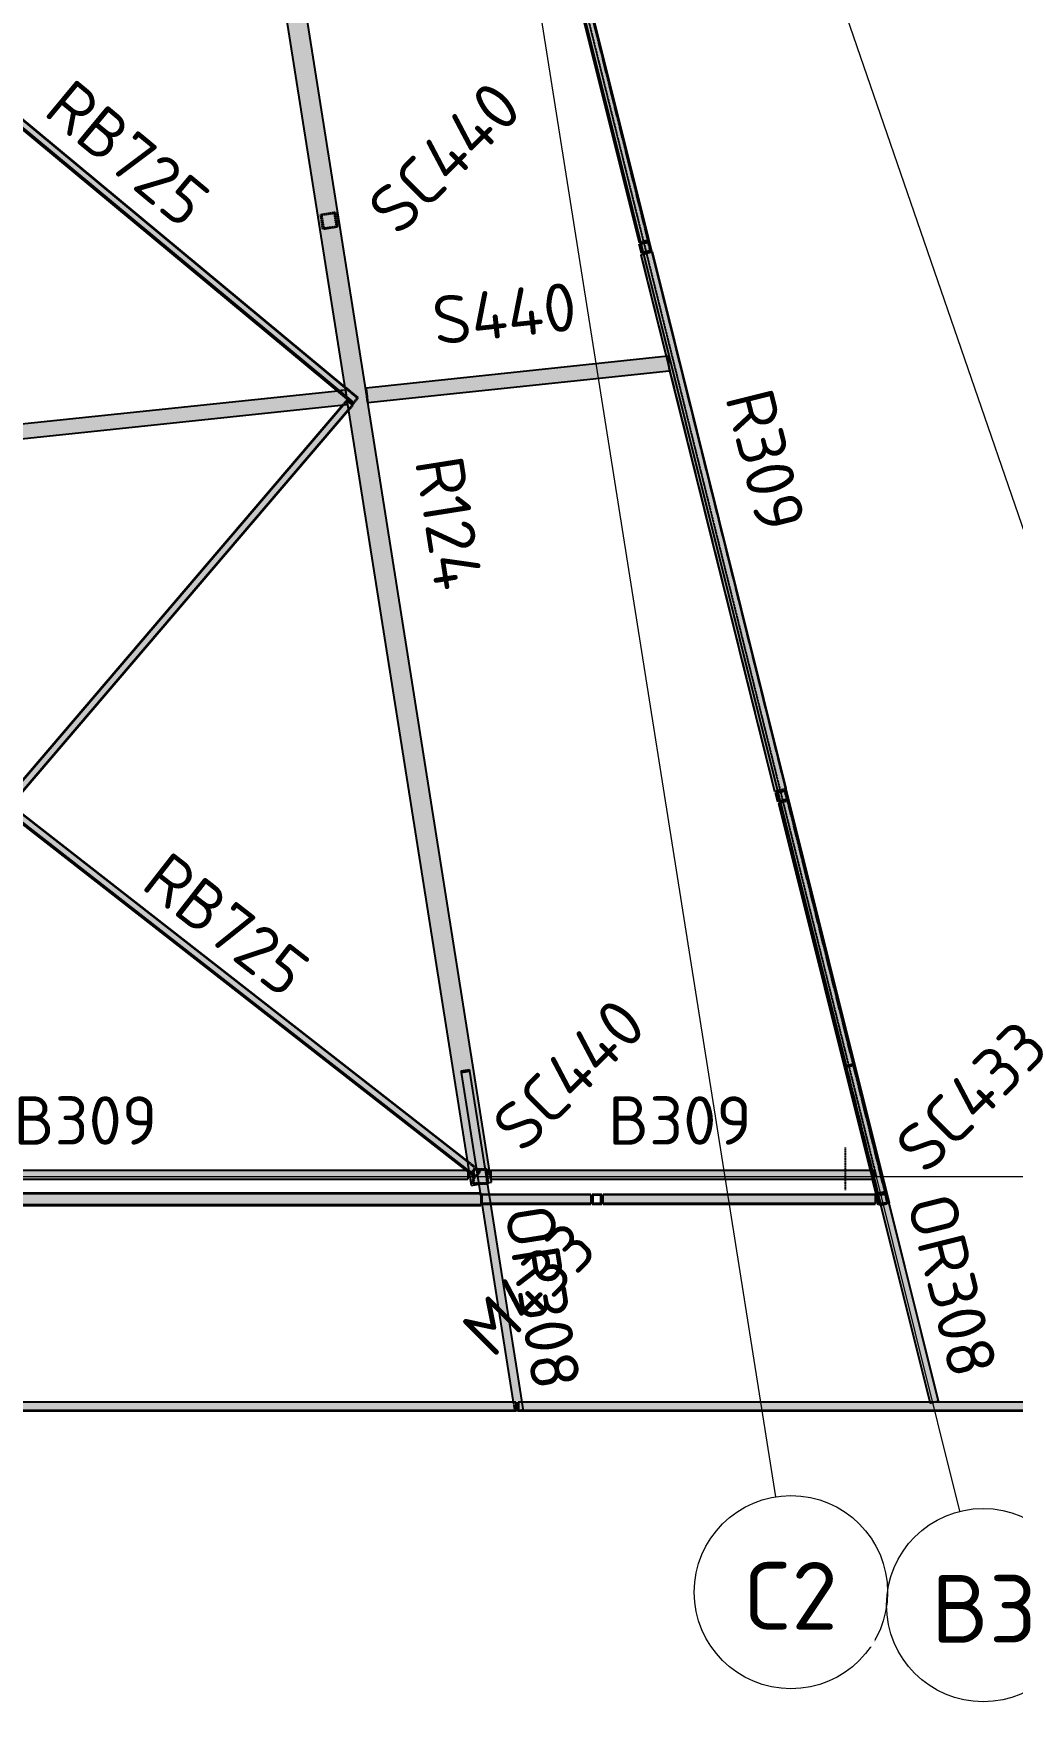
# Model space of a CAD drawing. Header units: millimetres. Extents: x 665 to 191693, y 5858 to 4040956.
# Drawn here: x 171119 to 181242, y 3964201 to 3981670 of the extents above; entities that cross this region are included whole.
import ezdxf

# ---------------------------------------------------------------- set-up
doc = ezdxf.new("R2010")
doc.units = ezdxf.units.MM
for name, pattern in [('Dash', [7, 5, -2]), ('Hidden', [4, 3, -1]), ('Hidden Half', [3, 2, -1])]:
    doc.linetypes.add(name, pattern=pattern)
for name, color, linetype, lineweight in [('A-010-M_LINE', 90, 'Continuous', 13), ('A-270-M_ROOF', 132, 'Continuous', 13), ('S-280-A_COLUMN', 171, 'Continuous', 18), ('S-280-A_STRUCT_FRAME', 2, 'Continuous', 18), ('S-280-M_COLUMN', 52, 'Continuous', 13), ('S-280-M_STRUCT_FRAME', 12, 'Continuous', 13), ('S-280-MH_COLUMN', 52, 'Hidden Half', 13), ('Z-030-M_GRID', 191, 'Continuous', 13), ('Z-033_T_GRIDREF', 31, 'Continuous', 13)]:
    doc.layers.add(name, color=color, linetype=linetype, lineweight=lineweight)
doc.styles.add('ISOCPEUR_2', font='isocpeur.ttf', dxfattribs={"height": 700})
doc.styles.add('ISOCPEUR_3', font='isocpeur.ttf', dxfattribs={"height": 500})

# ---------------------------------------------------------------- blocks, each defined once
blk = doc.blocks.new('25021-APA-ZZ-ZZ-M3-AR-000001_V3_rvt-2-S6_001 - LOWER ROOF FRAMING - PART 2')
at = {"layer": 'A-270-M_ROOF', "color": 253, "lineweight": 5}
for p, q in [((-2298263, 3967434), (-2308543, 3997286)), ((-2395614, 3967434), (-2298263, 3967434))]:
    blk.add_line(p, q, dxfattribs=at)
blk = doc.blocks.new('NRP_Framing-Steel-SHS - WH433 - 100x100x5_0SHS-4144558-S6_001 - LOWER ROOF FRAMING - PART 2')
at = {"layer": 'S-280-M_STRUCT_FRAME', "linetype": 'Dash', "lineweight": 25}
blk.add_hatch(color=256, dxfattribs=at).paths.add_polyline_path([(1404, -50), (1404, 50), (-1411, 50), (-1411, -50), (1191, -50)])
at = {"layer": 'S-280-M_STRUCT_FRAME', "lineweight": 25}
for p, q in [((-1411, -50), (-1411, 50)), ((1404, 50), (-1411, 50)), ((1404, 50), (1404, -50)), ((-1411, -50), (1404, -50))]:
    blk.add_line(p, q, dxfattribs=at)
at = {"layer": 'S-280-M_STRUCT_FRAME', "linetype": 'Dash', "lineweight": 25}
for p, q in [((1404, 45), (-1411, 45)), ((1404, -45), (-1411, -45))]:
    blk.add_line(p, q, dxfattribs=at)
blk = doc.blocks.new('NRP_Framing-Steel-PFC - OR308 - 250PFC-4146211-S6_001 - LOWER ROOF FRAMING - PART 2')
at = {"layer": 'S-280-M_STRUCT_FRAME', "linetype": 'Dash', "lineweight": 25}
for points in [[(-2303233, 3970980), (-2303226, 3970982), (-2303226, 3970994), (-2303235, 3970992)], [(-2302368, 3967514), (-2302313, 3967514), (-2302278, 3967523), (-2303146, 3971001), (-2303233, 3970980), (-2302403, 3967652)], [(-2302281, 3967534), (-2302280, 3967535), (-2303148, 3971013), (-2303227, 3970992), (-2303225, 3970982), (-2303146, 3971001), (-2302357, 3967842)], [(-2303226, 3970982), (-2303225, 3970982), (-2303227, 3970992)], [(-2302278, 3967523), (-2302278, 3967523), (-2303146, 3971002), (-2303146, 3971001)], [(-2302280, 3967535), (-2302280, 3967535), (-2303145, 3971001)]]:
    blk.add_hatch(color=256, dxfattribs=at).paths.add_polyline_path(points)
at = {"layer": 'S-280-M_STRUCT_FRAME', "lineweight": 25}
for p, q in [((-2303233, 3970993), (-2303235, 3970992)), ((-2303235, 3970992), (-2303233, 3970980)), ((-2303233, 3970980), (-2303146, 3971001)), ((-2303233, 3970980), (-2302368, 3967514)), ((-2303227, 3970993), (-2303148, 3971013)), ((-2303226, 3970982), (-2303227, 3970993)), ((-2303225, 3970982), (-2303227, 3970993)), ((-2303146, 3971002), (-2303226, 3970982)), ((-2303148, 3971014), (-2303209, 3970999)), ((-2303148, 3971013), (-2303148, 3971014)), ((-2302280, 3967535), (-2303148, 3971014)), ((-2302280, 3967535), (-2303148, 3971013)), ((-2303146, 3971001), (-2303146, 3971002)), ((-2302278, 3967523), (-2303146, 3971002)), ((-2302278, 3967523), (-2303146, 3971001)), ((-2302280, 3967535), (-2302280, 3967535)), ((-2302278, 3967523), (-2302313, 3967514)), ((-2302278, 3967523), (-2302278, 3967523))]:
    blk.add_line(p, q, dxfattribs=at)
at = {"layer": 'S-280-M_STRUCT_FRAME', "linetype": 'Dash', "lineweight": 25}
for p, q in [((-2303209, 3970999), (-2303233, 3970993)), ((-2302368, 3967514), (-2302365, 3967501)), ((-2302313, 3967514), (-2302365, 3967501))]:
    blk.add_line(p, q, dxfattribs=at)
blk = doc.blocks.new('NRP_Framing-Steel-PFC - B309 - 300PFC-3900465-S6_001 - LOWER ROOF FRAMING - PART 2')
at = {"layer": 'S-280-M_STRUCT_FRAME', "linetype": 'Dash', "lineweight": 25}
for points in [[(-2315013, 3969820), (-2315008, 3969820), (-2315008, 3969828), (-2315013, 3969828), (-2315013, 3969910)], [(-2315008, 3969910), (-2315013, 3969910), (-2315013, 3969828), (-2315008, 3969828)], [(-2307217, 3969820), (-2307146, 3969820), (-2307146, 3969910), (-2315008, 3969910), (-2315008, 3969820), (-2309654, 3969820)]]:
    blk.add_hatch(color=256, dxfattribs=at).paths.add_polyline_path(points)
at = {"layer": 'S-280-M_STRUCT_FRAME', "lineweight": 25}
for p, q in [((-2315013, 3969828), (-2315013, 3969910)), ((-2315013, 3969910), (-2315013, 3969910)), ((-2315013, 3969910), (-2315013, 3969820)), ((-2315008, 3969910), (-2315013, 3969910)), ((-2315008, 3969828), (-2315013, 3969828)), ((-2315013, 3969820), (-2315008, 3969820)), ((-2315008, 3969820), (-2315008, 3969910)), ((-2315008, 3969910), (-2315008, 3969910)), ((-2315008, 3969910), (-2315008, 3969828)), ((-2307146, 3969910), (-2315008, 3969910)), ((-2315008, 3969820), (-2307146, 3969820)), ((-2307146, 3969910), (-2307146, 3969820))]:
    blk.add_line(p, q, dxfattribs=at)
at = {"layer": 'S-280-M_STRUCT_FRAME', "linetype": 'Dash', "lineweight": 25}
for p, q in [((-2315013, 3969910), (-2315013, 3969910)), ((-2315013, 3969910), (-2315013, 3969910)), ((-2315008, 3969910), (-2315008, 3969910)), ((-2315008, 3969910), (-2315008, 3969910)), ((-2315008, 3969828), (-2315008, 3969828))]:
    blk.add_line(p, q, dxfattribs=at)
blk = doc.blocks.new('NRP_Framing-Steel-PFC - B309 - 300PFC-4143135-S6_001 - LOWER ROOF FRAMING - PART 2')
at = {"layer": 'S-280-M_STRUCT_FRAME', "linetype": 'Dash', "lineweight": 25}
for points in [[(-2306914, 3969910), (-2306914, 3969860), (-2306909, 3969831), (-2306909, 3969910)], [(-2306574, 3969820), (-2302944, 3969820), (-2302944, 3969822), (-2302966, 3969910), (-2306909, 3969910), (-2306909, 3969820), (-2306575, 3969820)]]:
    blk.add_hatch(color=256, dxfattribs=at).paths.add_polyline_path(points)
at = {"layer": 'S-280-M_STRUCT_FRAME', "lineweight": 25}
for p, q in [((-2306914, 3969860), (-2306914, 3969910)), ((-2306914, 3969910), (-2306914, 3969910)), ((-2306914, 3969910), (-2306914, 3969862)), ((-2306909, 3969910), (-2306914, 3969910)), ((-2306909, 3969829), (-2306909, 3969910)), ((-2306909, 3969910), (-2306909, 3969910)), ((-2306909, 3969910), (-2306909, 3969831)), ((-2302966, 3969910), (-2306909, 3969910)), ((-2306909, 3969820), (-2306909, 3969823)), ((-2306909, 3969820), (-2302944, 3969820)), ((-2302944, 3969822), (-2302944, 3969820))]:
    blk.add_line(p, q, dxfattribs=at)
at = {"layer": 'S-280-M_STRUCT_FRAME', "linetype": 'Dash', "lineweight": 25}
for p, q in [((-2306914, 3969910), (-2306914, 3969910)), ((-2306914, 3969910), (-2306914, 3969910)), ((-2306914, 3969861), (-2306914, 3969820)), ((-2306914, 3969828), (-2306914, 3969860)), ((-2306909, 3969828), (-2306914, 3969828)), ((-2306914, 3969820), (-2306909, 3969820)), ((-2306909, 3969910), (-2306909, 3969910)), ((-2306909, 3969910), (-2306909, 3969910)), ((-2306909, 3969831), (-2306909, 3969828)), ((-2306909, 3969823), (-2306909, 3969829)), ((-2306909, 3969828), (-2306909, 3969828)), ((-2302944, 3969910), (-2302966, 3969910)), ((-2302944, 3969910), (-2302944, 3969822))]:
    blk.add_line(p, q, dxfattribs=at)
blk = doc.blocks.new('NRP_Framing-Steel-SHS - S440 - 150x150x5_0SHS-4142719-S6_001 - LOWER ROOF FRAMING - PART 2')
at = {"layer": 'S-280-M_STRUCT_FRAME', "linetype": 'Dash', "lineweight": 25}
blk.add_hatch(color=256, dxfattribs=at).paths.add_polyline_path([(-2308180, 3977856), (-2305063, 3978184), (-2305078, 3978333), (-2308199, 3978005), (-2308189, 3977913)])
at = {"layer": 'S-280-M_STRUCT_FRAME', "lineweight": 25}
for p, q in [((-2305078, 3978333), (-2308199, 3978005)), ((-2308180, 3977856), (-2305063, 3978184)), ((-2305078, 3978333), (-2305063, 3978184)), ((-2308199, 3978005), (-2308201, 3978005)), ((-2308201, 3978005), (-2308196, 3977957)), ((-2308196, 3977956), (-2308201, 3978000)), ((-2308201, 3978000), (-2308198, 3978000)), ((-2308189, 3977914), (-2308199, 3978005)), ((-2308198, 3978000), (-2308189, 3977915))]:
    blk.add_line(p, q, dxfattribs=at)
at = {"layer": 'S-280-M_STRUCT_FRAME', "linetype": 'Dash', "lineweight": 25}
for p, q in [((-2308196, 3977955), (-2308185, 3977856)), ((-2308186, 3977861), (-2308196, 3977954)), ((-2308189, 3977913), (-2308184, 3977861)), ((-2308183, 3977856), (-2308189, 3977912)), ((-2308184, 3977861), (-2308186, 3977861)), ((-2308185, 3977856), (-2308183, 3977856)), ((-2308183, 3977856), (-2308180, 3977856))]:
    blk.add_line(p, q, dxfattribs=at)
blk = doc.blocks.new('NRP_Framing-Steel-SHS - S440 - 150x150x5_0SHS-3906499-S6_001 - LOWER ROOF FRAMING - PART 2')
at = {"layer": 'S-280-M_STRUCT_FRAME', "linetype": 'Dash', "lineweight": 25}
blk.add_hatch(color=256, dxfattribs=at).paths.add_polyline_path([(-2316242, 3977009), (-2308396, 3977834), (-2308403, 3977901), (-2308492, 3977974), (-2316270, 3977157), (-2316247, 3977013)])
at = {"layer": 'S-280-M_STRUCT_FRAME', "lineweight": 25}
for p, q in [((-2308492, 3977974), (-2316270, 3977157)), ((-2316243, 3977009), (-2308396, 3977834)), ((-2308403, 3977901), (-2308396, 3977834))]:
    blk.add_line(p, q, dxfattribs=at)
at = {"layer": 'S-280-M_STRUCT_FRAME', "linetype": 'Dash', "lineweight": 25}
for p, q in [((-2308412, 3977983), (-2308492, 3977974)), ((-2308412, 3977983), (-2308403, 3977901)), ((-2316270, 3977157), (-2316272, 3977157)), ((-2316272, 3977157), (-2316256, 3977008)), ((-2316257, 3977013), (-2316271, 3977152)), ((-2316271, 3977152), (-2316270, 3977152)), ((-2316255, 3977008), (-2316270, 3977157)), ((-2316270, 3977157), (-2316270, 3977157)), ((-2316270, 3977152), (-2316255, 3977013)), ((-2316255, 3977013), (-2316257, 3977013)), ((-2316256, 3977008), (-2316255, 3977008)), ((-2316255, 3977008), (-2316243, 3977009))]:
    blk.add_line(p, q, dxfattribs=at)
blk = doc.blocks.new('NRP_Framing-Steel-SHS - WH437 - 125x125x5_0SHS-4144732-S6_001 - LOWER ROOF FRAMING - PART 2')
at = {"layer": 'S-280-M_STRUCT_FRAME', "linetype": 'Dash', "lineweight": 25}
blk.add_hatch(color=256, dxfattribs=at).paths.add_polyline_path([(3250, -63), (3449, -63), (3449, 15), (3442, 62), (-3400, 62), (-3400, -63), (3244, -63)])
at = {"layer": 'S-280-M_STRUCT_FRAME', "lineweight": 25}
for p, q in [((-3400, 50), (-3400, 62)), ((3442, 62), (-3400, 62)), ((3449, 15), (3449, -63)), ((-3400, -63), (-3400, -50)), ((-3400, -63), (3449, -63))]:
    blk.add_line(p, q, dxfattribs=at)
at = {"layer": 'S-280-M_STRUCT_FRAME', "linetype": 'Dash', "lineweight": 25}
for p, q in [((3442, 57), (-3400, 57)), ((3449, 62), (3442, 62)), ((3449, 57), (3442, 57)), ((3449, 62), (3449, 16)), ((3449, -58), (-3400, -58))]:
    blk.add_line(p, q, dxfattribs=at)
blk = doc.blocks.new('NRP_Framing-Steel-SHS - WH437 - 125x125x5_0SHS-4143120-S6_001 - LOWER ROOF FRAMING - PART 2')
at = {"layer": 'S-280-M_STRUCT_FRAME', "linetype": 'Dash', "lineweight": 25}
h = blk.add_hatch(color=256, dxfattribs=at)
h.paths.add_polyline_path([(2844, -63), (2844, -30), (-2880, -33), (-2880, -63), (-1795, -63), (-1793, -46), (-1660, -63), (1522, -63)])
h.paths.add_polyline_path([(2844, 60), (2844, 62), (-2880, 62), (-2880, 57), (1552, 60)])
at = {"layer": 'S-280-M_STRUCT_FRAME', "lineweight": 25}
for p, q in [((-2880, 57), (-2880, 62)), ((2844, 62), (-2880, 62)), ((-2880, -63), (-2880, -33)), ((-2880, -63), (-1795, -63)), ((-1672, -63), (2844, -63)), ((2844, -30), (2844, -63))]:
    blk.add_line(p, q, dxfattribs=at)
at = {"layer": 'S-280-M_STRUCT_FRAME', "linetype": 'Dash', "lineweight": 25}
for p, q in [((-2041, 57), (-2880, 57)), ((-2880, -33), (-2880, 57)), ((2844, 57), (-1870, 57)), ((2844, 62), (2844, -30)), ((-1795, -58), (-2880, -58)), ((-1795, -63), (-1673, -63)), ((-1709, -58), (-1794, -58)), ((2844, -58), (-1708, -58))]:
    blk.add_line(p, q, dxfattribs=at)
blk = doc.blocks.new('NRP_Framing-Steel-SHS - WH433 - 100x100x5_0SHS-4143054-S6_001 - LOWER ROOF FRAMING - PART 2')
at = {"layer": 'S-280-M_STRUCT_FRAME', "linetype": 'Dash', "lineweight": 25}
blk.add_hatch(color=256, dxfattribs=at).paths.add_polyline_path([(-1765, -35), (-1765, -50), (1729, -50), (1729, -33)])
for p, q in [((-1765, -35), (-1765, 50)), ((1729, 50), (-1765, 50)), ((1729, 45), (-1765, 45)), ((1729, 50), (1729, -33)), ((1729, -45), (-1765, -45))]:
    blk.add_line(p, q, dxfattribs=at)
at = {"layer": 'S-280-M_STRUCT_FRAME', "lineweight": 25}
for p, q in [((-1765, -50), (-1765, -35)), ((-1765, -50), (1729, -50)), ((1729, -33), (1729, -50))]:
    blk.add_line(p, q, dxfattribs=at)
blk = doc.blocks.new('NRP_Framing-Steel-PFC - B308 - 250PFC-3999936-S6_001 - LOWER ROOF FRAMING - PART 2')
at = {"layer": 'S-280-M_STRUCT_FRAME', "linetype": 'Dash', "lineweight": 25}
blk.add_hatch(color=256, dxfattribs=at).paths.add_polyline_path([(-2314824, 3967424), (-2306649, 3967424), (-2306649, 3967514), (-2314824, 3967514)])
for p, q in [((-2314828, 3967432), (-2314828, 3967514)), ((-2314828, 3967514), (-2314828, 3967514)), ((-2314828, 3967514), (-2314828, 3967424)), ((-2314824, 3967514), (-2314828, 3967514)), ((-2314828, 3967514), (-2314828, 3967514)), ((-2314824, 3967432), (-2314828, 3967432)), ((-2314828, 3967424), (-2314824, 3967424)), ((-2314824, 3967514), (-2314824, 3967514)), ((-2314824, 3967514), (-2314824, 3967432)), ((-2314824, 3967514), (-2314824, 3967514)), ((-2314824, 3967432), (-2314824, 3967432))]:
    blk.add_line(p, q, dxfattribs=at)
at = {"layer": 'S-280-M_STRUCT_FRAME', "lineweight": 25}
for p, q in [((-2314824, 3967424), (-2314824, 3967514)), ((-2306649, 3967514), (-2314824, 3967514)), ((-2314824, 3967424), (-2306649, 3967424)), ((-2306649, 3967514), (-2306649, 3967424))]:
    blk.add_line(p, q, dxfattribs=at)
blk = doc.blocks.new('NRP_Framing-Steel-PFC - B308 - 250PFC-4146658-S6_001 - LOWER ROOF FRAMING - PART 2')
at = {"layer": 'S-280-M_STRUCT_FRAME', "linetype": 'Dash', "lineweight": 25}
for points in [[(-2306628, 3967424), (-2306623, 3967424), (-2306625, 3967428), (-2306628, 3967428)], [(-2301128, 3967424), (-2298287, 3967424), (-2298287, 3967514), (-2306623, 3967514), (-2306623, 3967424), (-2302338, 3967424)]]:
    blk.add_hatch(color=256, dxfattribs=at).paths.add_polyline_path(points)
for p, q in [((-2306627, 3967514), (-2306628, 3967514)), ((-2306628, 3967514), (-2306628, 3967428)), ((-2306627, 3967514), (-2306628, 3967514)), ((-2306627, 3967432), (-2306627, 3967514)), ((-2306624, 3967514), (-2306627, 3967514)), ((-2306624, 3967432), (-2306627, 3967432)), ((-2306623, 3967514), (-2306624, 3967514)), ((-2306624, 3967514), (-2306624, 3967432)), ((-2306623, 3967514), (-2306624, 3967514)), ((-2306623, 3967432), (-2306624, 3967432))]:
    blk.add_line(p, q, dxfattribs=at)
at = {"layer": 'S-280-M_STRUCT_FRAME', "lineweight": 25}
for p, q in [((-2306628, 3967428), (-2306628, 3967424)), ((-2306628, 3967424), (-2306623, 3967424)), ((-2306623, 3967424), (-2306623, 3967514)), ((-2298287, 3967514), (-2306623, 3967514)), ((-2306623, 3967424), (-2298287, 3967424)), ((-2298287, 3967514), (-2298287, 3967424))]:
    blk.add_line(p, q, dxfattribs=at)
blk = doc.blocks.new('NRP_Framing-Steel-EA - RB725 - 75x75x8EA-4011938-S6_001 - LOWER ROOF FRAMING - PART 2')
at = {"layer": 'S-280-M_STRUCT_FRAME', "linetype": 'Dash', "lineweight": 35}
for points in [[(-2307130, 3969890), (-2307132, 3969901), (-2316247, 3977012), (-2316245, 3977000), (-2307156, 3969910), (-2307146, 3969910), (-2307146, 3969902)], [(-2307132, 3969904), (-2307148, 3970001), (-2316145, 3977019), (-2316239, 3977008), (-2307146, 3969915)], [(-2307148, 3970001), (-2307148, 3970001), (-2307211, 3970051)], [(-2307132, 3969901), (-2307132, 3969904), (-2307133, 3969902)]]:
    blk.add_hatch(color=132, dxfattribs=at).paths.add_polyline_path(points)
at = {"layer": 'S-280-M_STRUCT_FRAME', "color": 133, "linetype": 'Dash', "lineweight": 35}
for p, q in [((-2316300, 3977141), (-2316346, 3977082)), ((-2316341, 3977088), (-2316300, 3977141)), ((-2316300, 3977141), (-2316300, 3977141)), ((-2316300, 3977141), (-2316144, 3977019)), ((-2316300, 3977141), (-2316145, 3977019)), ((-2316346, 3977082), (-2316345, 3977078)), ((-2316345, 3977078), (-2316340, 3977084)), ((-2316345, 3977078), (-2316245, 3977000)), ((-2316340, 3977084), (-2316341, 3977088)), ((-2316341, 3977088), (-2316241, 3977009)), ((-2316340, 3977084), (-2316247, 3977012)), ((-2307148, 3970001), (-2307021, 3969902)), ((-2307148, 3970001), (-2307021, 3969902)), ((-2307155, 3969909), (-2307146, 3969902)), ((-2307132, 3969904), (-2307062, 3969849)), ((-2307132, 3969901), (-2307061, 3969846)), ((-2307130, 3969889), (-2307066, 3969840)), ((-2307061, 3969846), (-2307066, 3969840)), ((-2307021, 3969902), (-2307062, 3969849)), ((-2307062, 3969849), (-2307061, 3969846)), ((-2307021, 3969902), (-2307021, 3969902))]:
    blk.add_line(p, q, dxfattribs=at)
at = {"layer": 'S-280-M_STRUCT_FRAME', "color": 133, "lineweight": 35}
for p, q in [((-2316247, 3977012), (-2307132, 3969901)), ((-2316245, 3977000), (-2307156, 3969910)), ((-2316240, 3977009), (-2307132, 3969904)), ((-2316145, 3977019), (-2307148, 3970001)), ((-2316144, 3977019), (-2307148, 3970001)), ((-2307146, 3969902), (-2307130, 3969890))]:
    blk.add_line(p, q, dxfattribs=at)
blk = doc.blocks.new('NRP_Framing-Steel-EA - RB725 - 75x75x8EA-4145890-S6_001 - LOWER ROOF FRAMING - PART 2')
at = {"layer": 'S-280-M_STRUCT_FRAME', "linetype": 'Dash', "lineweight": 35}
h = blk.add_hatch(color=132, dxfattribs=at)
h.paths.add_polyline_path([(-2315069, 3969948), (-2311925, 3973630), (-2311984, 3973676), (-2315126, 3969997)])
h.paths.add_polyline_path([(-2311874, 3973689), (-2308380, 3977780), (-2308396, 3977876), (-2308400, 3977872), (-2308396, 3977834), (-2308436, 3977830), (-2311934, 3973735)])
at = {"layer": 'S-280-M_STRUCT_FRAME', "color": 133, "linetype": 'Dash', "lineweight": 35}
for p, q in [((-2308400, 3977872), (-2308436, 3977830)), ((-2308394, 3977879), (-2308395, 3977878)), ((-2308343, 3977836), (-2308394, 3977879)), ((-2308394, 3977879), (-2308394, 3977879)), ((-2308394, 3977879), (-2308337, 3977830)), ((-2308394, 3977879), (-2308394, 3977879)), ((-2308342, 3977837), (-2308343, 3977836)), ((-2308336, 3977832), (-2308342, 3977837)), ((-2308337, 3977830), (-2308336, 3977832)), ((-2308380, 3977780), (-2308337, 3977830)), ((-2311934, 3973735), (-2311984, 3973676)), ((-2311925, 3973630), (-2311875, 3973688))]:
    blk.add_line(p, q, dxfattribs=at)
at = {"layer": 'S-280-M_STRUCT_FRAME', "color": 133, "lineweight": 35}
for p, q in [((-2308395, 3977878), (-2308400, 3977872)), ((-2308436, 3977830), (-2311934, 3973735)), ((-2311875, 3973688), (-2308380, 3977780)), ((-2311984, 3973676), (-2315126, 3969997)), ((-2315069, 3969948), (-2311925, 3973630)), ((-2315069, 3969948), (-2315126, 3969997))]:
    blk.add_line(p, q, dxfattribs=at)
blk = doc.blocks.new('NRP_Framing-Steel-EA - RB725 - 75x75x8EA-4012080-S6_001 - LOWER ROOF FRAMING - PART 2')
at = {"layer": 'S-280-M_STRUCT_FRAME', "linetype": 'Dash', "lineweight": 35}
for points in [[(-2308400, 3977911), (-2308416, 3978011), (-2317504, 3985553), (-2317596, 3985543), (-2317605, 3985631), (-2317611, 3985623), (-2317597, 3985543), (-2309192, 3978568)], [(-2308398, 3977896), (-2308400, 3977908), (-2317598, 3985541), (-2317596, 3985529), (-2309192, 3978555)], [(-2308416, 3978011), (-2308416, 3978012), (-2309192, 3978655)], [(-2308400, 3977908), (-2308400, 3977911), (-2309192, 3978566)]]:
    blk.add_hatch(color=132, dxfattribs=at).paths.add_polyline_path(points)
at = {"layer": 'S-280-M_STRUCT_FRAME', "color": 133, "linetype": 'Dash', "lineweight": 35}
for p, q in [((-2317611, 3985624), (-2317650, 3985577)), ((-2317650, 3985577), (-2317649, 3985573)), ((-2317649, 3985573), (-2317644, 3985579)), ((-2317649, 3985573), (-2317596, 3985530)), ((-2317645, 3985583), (-2317611, 3985623)), ((-2317644, 3985579), (-2317645, 3985583)), ((-2317645, 3985583), (-2317598, 3985544)), ((-2317644, 3985579), (-2317598, 3985541)), ((-2317602, 3985635), (-2317605, 3985631)), ((-2317605, 3985631), (-2317602, 3985634)), ((-2317602, 3985634), (-2317602, 3985635)), ((-2317602, 3985635), (-2317503, 3985553)), ((-2317602, 3985634), (-2317504, 3985553)), ((-2308416, 3978012), (-2308286, 3977904)), ((-2308416, 3978011), (-2308286, 3977903)), ((-2308400, 3977911), (-2308329, 3977852)), ((-2308400, 3977908), (-2308328, 3977848)), ((-2308398, 3977896), (-2308333, 3977842)), ((-2308328, 3977848), (-2308333, 3977842)), ((-2308286, 3977903), (-2308329, 3977852)), ((-2308329, 3977852), (-2308328, 3977848)), ((-2308286, 3977904), (-2308286, 3977903))]:
    blk.add_line(p, q, dxfattribs=at)
at = {"layer": 'S-280-M_STRUCT_FRAME', "color": 133, "lineweight": 35}
for p, q in [((-2317611, 3985623), (-2317605, 3985631)), ((-2317605, 3985631), (-2317611, 3985624)), ((-2317598, 3985544), (-2308400, 3977911)), ((-2317598, 3985541), (-2308400, 3977908)), ((-2317596, 3985529), (-2308398, 3977896)), ((-2317504, 3985553), (-2308416, 3978011)), ((-2317503, 3985553), (-2308416, 3978012))]:
    blk.add_line(p, q, dxfattribs=at)
blk = doc.blocks.new('NRP_Framing-Steel-EA - RB725 - 75x75x8EA-4012015-S6_001 - LOWER ROOF FRAMING - PART 2')
at = {"layer": 'S-280-M_STRUCT_FRAME', "linetype": 'Dash', "lineweight": 35}
h = blk.add_hatch(color=132, dxfattribs=at)
h.paths.add_polyline_path([(-2316270, 3977157), (-2316190, 3977165), (-2312993, 3981710), (-2313051, 3981758), (-2316273, 3977177), (-2316270, 3977159)])
h.paths.add_polyline_path([(-2312949, 3981773), (-2309736, 3986341), (-2309751, 3986435), (-2309744, 3986368), (-2309814, 3986361), (-2313007, 3981821)])
at = {"layer": 'S-280-M_STRUCT_FRAME', "color": 133, "linetype": 'Dash', "lineweight": 35}
for p, q in [((-2309738, 3986469), (-2309814, 3986361)), ((-2309738, 3986468), (-2309814, 3986361)), ((-2309683, 3986430), (-2309738, 3986469)), ((-2309738, 3986469), (-2309738, 3986468)), ((-2309738, 3986468), (-2309677, 3986425)), ((-2309736, 3986341), (-2309677, 3986425)), ((-2309678, 3986429), (-2309684, 3986434)), ((-2309684, 3986434), (-2309683, 3986430)), ((-2309677, 3986425), (-2309678, 3986429)), ((-2313007, 3981821), (-2313051, 3981758)), ((-2313007, 3981821), (-2313051, 3981758)), ((-2312993, 3981710), (-2312949, 3981773)), ((-2316273, 3977178), (-2316291, 3977152)), ((-2316273, 3977177), (-2316291, 3977151)), ((-2316291, 3977151), (-2316291, 3977152)), ((-2316230, 3977108), (-2316291, 3977151)), ((-2316230, 3977108), (-2316190, 3977165))]:
    blk.add_line(p, q, dxfattribs=at)
at = {"layer": 'S-280-M_STRUCT_FRAME', "color": 133, "lineweight": 35}
for p, q in [((-2309814, 3986361), (-2313007, 3981821)), ((-2309814, 3986361), (-2313007, 3981821)), ((-2312949, 3981773), (-2309736, 3986341)), ((-2313051, 3981758), (-2316273, 3977177)), ((-2313052, 3981758), (-2316273, 3977178)), ((-2316190, 3977165), (-2312993, 3981710))]:
    blk.add_line(p, q, dxfattribs=at)
blk = doc.blocks.new('NRP_Framing-Steel-SHS - WH433 - 100x100x5_0SHS-4143357-S6_001 - LOWER ROOF FRAMING - PART 2')
at = {"layer": 'S-280-M_STRUCT_FRAME', "linetype": 'Dash', "lineweight": 25}
h = blk.add_hatch(color=256, dxfattribs=at)
h.paths.add_polyline_path([(2082, -50), (2082, -31), (1928, -32), (1924, -50), (2002, -50)])
h.paths.add_polyline_path([(1836, -31), (720, -31), (718, -28), (-2086, -30), (-2086, -50), (1831, -50)])
for p, q in [((-2086, -30), (-2086, 50)), ((2082, 50), (-2086, 50)), ((2082, 45), (-2086, 45)), ((2082, 50), (2082, -31)), ((1832, -45), (-2086, -45)), ((1831, -50), (1924, -50)), ((1925, -45), (1832, -45)), ((2082, -45), (1925, -45))]:
    blk.add_line(p, q, dxfattribs=at)
at = {"layer": 'S-280-M_STRUCT_FRAME', "lineweight": 25}
for p, q in [((-2086, -50), (-2086, -30)), ((-2086, -50), (1831, -50)), ((1924, -50), (2082, -50)), ((2082, -31), (2082, -50))]:
    blk.add_line(p, q, dxfattribs=at)
blk = doc.blocks.new('NRP_Framing-Steel-SHS - WH433 - 100x100x5_0SHS-4144777-S6_001 - LOWER ROOF FRAMING - PART 2')
at = {"layer": 'S-280-M_STRUCT_FRAME', "linetype": 'Dash', "lineweight": 25}
blk.add_hatch(color=256, dxfattribs=at).paths.add_polyline_path([(-500, -50), (537, -50), (537, 50), (-515, 50)])
for p, q in [((-587, -50), (-587, 50)), ((-515, 50), (-587, 50)), ((-515, 45), (-587, 45)), ((537, 45), (-515, 45)), ((-500, -45), (-587, -45)), ((-587, -50), (-500, -50)), ((537, -45), (-500, -45))]:
    blk.add_line(p, q, dxfattribs=at)
at = {"layer": 'S-280-M_STRUCT_FRAME', "lineweight": 25}
for p, q in [((537, 50), (-515, 50)), ((537, 50), (537, -50)), ((-500, -50), (537, -50))]:
    blk.add_line(p, q, dxfattribs=at)
blk = doc.blocks.new('Grid - NRP_Grid-Head-320187-S6_001 - LOWER ROOF FRAMING - PART 2')
at = {"layer": 'Z-033_T_GRIDREF'}
blk.add_circle((0, 0), 5, dxfattribs=at)

msp = doc.modelspace()

# ---------------------------------------------------------------- hatches: boundary and pattern name
at = {"layer": 'S-280-M_STRUCT_FRAME', "lineweight": 5}
for points in [[(179969, 3969573), (179971, 3969573), (176566, 3983216), (176479, 3983195), (179527, 3970993), (179609, 3971013), (179813, 3970198)], [(176108, 3967424), (176134, 3967428), (176134, 3967514), (176171, 3967514), (175629, 3970938), (175540, 3970924), (176080, 3967514), (176108, 3967514)], [(175548, 3970926), (175629, 3970939), (175627, 3970950), (175546, 3970937)]]:
    msp.add_hatch(color=256, dxfattribs=at).paths.add_polyline_path(points)
h = msp.add_hatch(color=256, dxfattribs=at)
h.paths.add_polyline_path([(175848, 3969788), (175855, 3969789), (175848, 3969820)])
h.paths.add_polyline_path([(175648, 3969756), (175723, 3969768), (175540, 3970937), (175627, 3970950), (175812, 3969782), (175848, 3969788), (175848, 3969829), (173771, 3982943), (173565, 3982910), (175632, 3969862)])
at = {"layer": 'S-280-M_STRUCT_FRAME'}
msp.add_hatch(color=256, dxfattribs=at).paths.add_polyline_path([(175540, 3970924), (175548, 3970926), (175548, 3970937), (175538, 3970937)])

# ---------------------------------------------------------------- linework, layer by layer
at = {"layer": 'A-010-M_LINE', "linetype": 'Hidden', "lineweight": 25}
for p, q in [((179839, 3969847), (174316, 3992030)), ((179518, 3969707), (179518, 3970147))]:
    msp.add_line(p, q, dxfattribs=at)
at = {"layer": 'S-280-M_COLUMN', "lineweight": 35}
for p, q in [((177385, 3979496), (177401, 3979500)), ((177409, 3979399), (177385, 3979496)), ((177402, 3979495), (177391, 3979493)), ((177391, 3979493), (177413, 3979405)), ((177413, 3979405), (177424, 3979408)), ((177425, 3979403), (177409, 3979399)), ((178798, 3973820), (178818, 3973824)), ((178822, 3973723), (178798, 3973820)), ((178819, 3973820), (178804, 3973816)), ((178804, 3973816), (178826, 3973729)), ((178842, 3973727), (178822, 3973723)), ((178826, 3973729), (178841, 3973732)), ((175815, 3969783), (175815, 3969772)), ((176896, 3969662), (176996, 3969662)), ((176896, 3969562), (176896, 3969662)), ((176901, 3969657), (176901, 3969567)), ((176991, 3969657), (176901, 3969657)), ((176991, 3969567), (176991, 3969657)), ((176996, 3969662), (176996, 3969562)), ((179838, 3969653), (179854, 3969656)), ((179857, 3969555), (179838, 3969653)), ((179855, 3969652), (179844, 3969649)), ((179844, 3969649), (179861, 3969561)), ((176996, 3969562), (176896, 3969562)), ((176901, 3969567), (176991, 3969567)), ((179878, 3969559), (179857, 3969555)), ((179861, 3969561), (179877, 3969564))]:
    msp.add_line(p, q, dxfattribs=at)
at = {"layer": 'S-280-M_STRUCT_FRAME', "lineweight": 25}
for p, q in [((176479, 3983195), (179524, 3970993)), ((179971, 3969573), (176566, 3983216)), ((175648, 3969756), (173565, 3982910)), ((175849, 3969823), (173771, 3982943)), ((175627, 3970951), (175538, 3970937)), ((175538, 3970937), (175540, 3970924)), ((175540, 3970924), (175629, 3970938)), ((175540, 3970924), (176080, 3967514)), ((175546, 3970937), (175627, 3970950)), ((175548, 3970926), (175546, 3970937)), ((175629, 3970939), (175548, 3970926)), ((175627, 3970950), (175627, 3970951)), ((175629, 3970939), (175627, 3970950)), ((175629, 3970938), (175629, 3970939)), ((176171, 3967514), (175629, 3970938)), ((175855, 3969789), (175850, 3969820)), ((175648, 3969756), (175723, 3969768)), ((175812, 3969782), (175855, 3969789)), ((179969, 3969573), (179971, 3969573)), ((176095, 3967422), (176105, 3967424)), ((176108, 3967424), (176134, 3967428))]:
    msp.add_line(p, q, dxfattribs=at)
at = {"layer": 'S-280-M_STRUCT_FRAME', "linetype": 'Dash', "lineweight": 25}
for p, q in [((179524, 3970993), (179884, 3969552)), ((175850, 3969820), (175849, 3969823)), ((175723, 3969768), (175812, 3969782)), ((179884, 3969552), (179969, 3969573)), ((176080, 3967514), (176095, 3967422)), ((176106, 3967424), (176108, 3967424)), ((176134, 3967428), (176184, 3967436)), ((176184, 3967436), (176171, 3967514))]:
    msp.add_line(p, q, dxfattribs=at)
at = {"layer": 'S-280-MH_COLUMN', "lineweight": 35}
for p, q in [((174089, 3979798), (174237, 3979821)), ((174112, 3979650), (174089, 3979798)), ((174233, 3979816), (174094, 3979794)), ((174094, 3979794), (174116, 3979655)), ((174255, 3979677), (174233, 3979816)), ((174237, 3979821), (174260, 3979673)), ((174260, 3979673), (174112, 3979650)), ((174116, 3979655), (174255, 3979677)), ((177401, 3979500), (177482, 3979520)), ((177478, 3979514), (177402, 3979495)), ((177424, 3979408), (177500, 3979427)), ((177506, 3979423), (177425, 3979403)), ((177500, 3979427), (177478, 3979514)), ((177482, 3979520), (177506, 3979423)), ((178818, 3973824), (178895, 3973844)), ((178891, 3973838), (178819, 3973820)), ((178913, 3973750), (178891, 3973838)), ((178895, 3973844), (178919, 3973747)), ((178841, 3973732), (178913, 3973750)), ((178919, 3973747), (178842, 3973727)), ((175665, 3969922), (175815, 3969922)), ((175665, 3969772), (175665, 3969922)), ((175670, 3969917), (175670, 3969777)), ((175810, 3969917), (175670, 3969917)), ((175810, 3969777), (175810, 3969917)), ((175815, 3969922), (175815, 3969783)), ((175815, 3969772), (175665, 3969772)), ((175670, 3969777), (175810, 3969777)), ((179854, 3969656), (179936, 3969673)), ((179932, 3969667), (179855, 3969652)), ((179950, 3969578), (179932, 3969667)), ((179936, 3969673), (179955, 3969574)), ((179877, 3969564), (179950, 3969578)), ((179955, 3969574), (179878, 3969559))]:
    msp.add_line(p, q, dxfattribs=at)
at = {"layer": 'Z-030-M_GRID'}
for p, q in [((178796, 3966535), (172179, 4008312)), ((180701, 3966384), (173845, 3993921)), ((84873, 3969847), (182147, 3969847))]:
    msp.add_line(p, q, dxfattribs=at)

# ---------------------------------------------------------------- block references
at = {"lineweight": 5}
msp.add_blockref('25021-APA-ZZ-ZZ-M3-AR-000001_V3_rvt-2-S6_001 - LOWER ROOF FRAMING - PART 2', (2482757, 0), dxfattribs=at)
at = {"layer": 'S-280-M_STRUCT_FRAME', "color": 133, "linetype": 'Dash', "lineweight": 35}
for name in ['NRP_Framing-Steel-EA - RB725 - 75x75x8EA-4012015-S6_001 - LOWER ROOF FRAMING - PART 2', 'NRP_Framing-Steel-EA - RB725 - 75x75x8EA-4012080-S6_001 - LOWER ROOF FRAMING - PART 2', 'NRP_Framing-Steel-EA - RB725 - 75x75x8EA-4145890-S6_001 - LOWER ROOF FRAMING - PART 2', 'NRP_Framing-Steel-EA - RB725 - 75x75x8EA-4011938-S6_001 - LOWER ROOF FRAMING - PART 2']:
    msp.add_blockref(name, (2482757, 0), dxfattribs=at)
at = {"layer": 'S-280-M_STRUCT_FRAME', "linetype": 'Dash', "lineweight": 25}
for name, p, rotation in [('NRP_Framing-Steel-SHS - WH433 - 100x100x5_0SHS-4143054-S6_001 - LOWER ROOF FRAMING - PART 2', (177012, 3981199), 283.9800954550055), ('NRP_Framing-Steel-SHS - WH437 - 125x125x5_0SHS-4143120-S6_001 - LOWER ROOF FRAMING - PART 2', (178156, 3976605), 283.9804034904739), ('NRP_Framing-Steel-SHS - WH433 - 100x100x5_0SHS-4143357-S6_001 - LOWER ROOF FRAMING - PART 2', (179378, 3971698), 283.9804034904719)]:
    msp.add_blockref(name, p, dxfattribs=dict(at, rotation=rotation))
for name, p in [('NRP_Framing-Steel-SHS - S440 - 150x150x5_0SHS-4142719-S6_001 - LOWER ROOF FRAMING - PART 2', (2482757, 0)), ('NRP_Framing-Steel-SHS - S440 - 150x150x5_0SHS-3906499-S6_001 - LOWER ROOF FRAMING - PART 2', (2482757, 0)), ('NRP_Framing-Steel-PFC - OR308 - 250PFC-4146211-S6_001 - LOWER ROOF FRAMING - PART 2', (2482757, 0)), ('NRP_Framing-Steel-PFC - B309 - 300PFC-3900465-S6_001 - LOWER ROOF FRAMING - PART 2', (2482757, 0)), ('NRP_Framing-Steel-PFC - B309 - 300PFC-4143135-S6_001 - LOWER ROOF FRAMING - PART 2', (2482757, 0)), ('NRP_Framing-Steel-SHS - WH437 - 125x125x5_0SHS-4144732-S6_001 - LOWER ROOF FRAMING - PART 2', (172296, 3969612)), ('NRP_Framing-Steel-SHS - WH433 - 100x100x5_0SHS-4144777-S6_001 - LOWER ROOF FRAMING - PART 2', (176346, 3969612)), ('NRP_Framing-Steel-PFC - B308 - 250PFC-3999936-S6_001 - LOWER ROOF FRAMING - PART 2', (2482757, 0)), ('NRP_Framing-Steel-PFC - B308 - 250PFC-4146658-S6_001 - LOWER ROOF FRAMING - PART 2', (2482757, 0))]:
    msp.add_blockref(name, p, dxfattribs=at)
at = {"layer": 'S-280-M_STRUCT_FRAME', "lineweight": 25}
msp.add_blockref('NRP_Framing-Steel-SHS - WH433 - 100x100x5_0SHS-4144558-S6_001 - LOWER ROOF FRAMING - PART 2', (178420, 3969612), dxfattribs=at)
at = {"layer": 'Z-033_T_GRIDREF', "xscale": 199.9999999999999, "yscale": 199.9999999999999, "zscale": 199.9999999999999}
for p, rotation in [((178953, 3965547), 9.00032838814547), ((180942, 3965413), 13.98040349047966)]:
    msp.add_blockref('Grid - NRP_Grid-Head-320187-S6_001 - LOWER ROOF FRAMING - PART 2', p, dxfattribs=dict(at, rotation=rotation))

# ---------------------------------------------------------------- texts
at = {"layer": 'S-280-A_COLUMN', "lineweight": 13, "char_height": 500, "attachment_point": 1, "rotation": 45, "style": 'ISOCPEUR_3'}
for s, insert, width in [('SC440', (174539, 3979911), 2308.86), ('SC440', (175825, 3970422), 2308.86), ('SC433', (179995, 3970203), 2260.76), ('M433', (175513, 3968309), 1891.98)]:
    msp.add_mtext(s, dxfattribs=dict(at, insert=insert, width=width))
at = {"layer": 'S-280-A_STRUCT_FRAME', "lineweight": 13, "char_height": 500, "attachment_point": 1, "style": 'ISOCPEUR_3'}
for s, insert, width, rotation in [('RB725', (171522, 3981229), 2260.76, 320.3106), ('S440', (175222, 3978947), 1875.95, 6), ('R309', (178754, 3978034), 1779.75, 284.0135), ('R124', (175554, 3977330), 1699.58, 279.0003), ('RB725', (172519, 3973234), 2260.76, 322.0429), ('OR308', (180632, 3969713), 2260.76, 284.0135), ('OR308', (176482, 3969586), 2260.76, 279.0003)]:
    msp.add_mtext(s, dxfattribs=dict(at, insert=insert, width=width, rotation=rotation))
at = {"layer": 'S-280-A_STRUCT_FRAME', "lineweight": 13, "char_height": 500, "width": 1779.75, "attachment_point": 1, "style": 'ISOCPEUR_3'}
for insert in [(170909, 3970677), (177060, 3970677)]:
    msp.add_mtext('B309', dxfattribs=dict(at, insert=insert))

# ---------------------------------------------------------------- next in the draw order: texts
at = {"layer": 'Z-033_T_GRIDREF', "char_height": 700, "attachment_point": 1, "style": 'ISOCPEUR_2', "bg_fill": 3, "box_fill_scale": 1.25, "bg_fill_color": 256, "bg_fill_true_color": 13158600, "bg_fill_transparency": 0}
for s, insert, width in [('C2', (178456, 3965859), 1186.5), ('B3', (180406, 3965725), 1282.7)]:
    msp.add_mtext(s, dxfattribs=dict(at, insert=insert, width=width))

doc.saveas('drawing.dxf')
